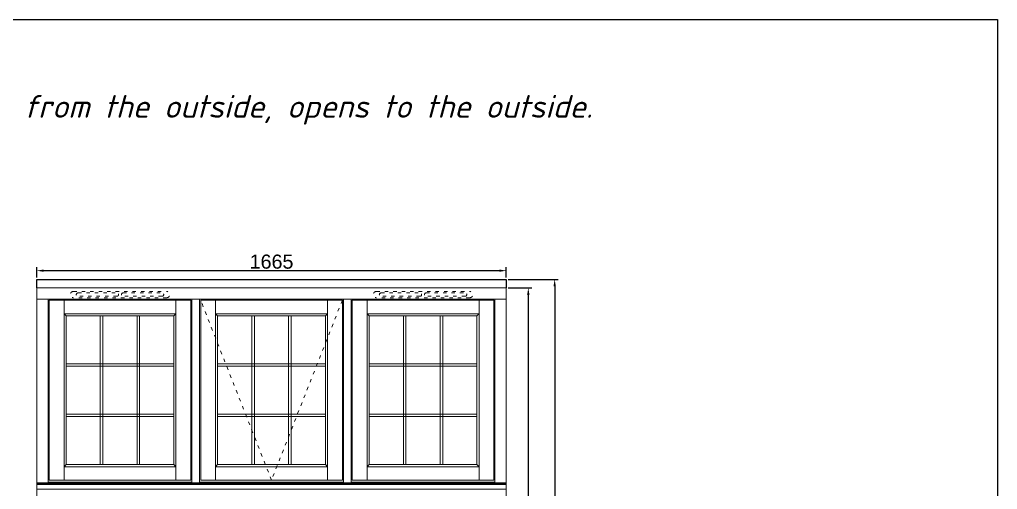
# Model space of a CAD drawing. Header units: millimetres. Extents: x 0 to 182016, y 11 to 3710.
# Drawn here: x 75247 to 78715, y 2045 to 3710 of the extents above; entities that cross this region are included whole.
import ezdxf

# ---------------------------------------------------------------- set-up
doc = ezdxf.new("R2010")
doc.units = ezdxf.units.MM
doc.linetypes.add('ACAD_ISO03W100', pattern=[30, 12, -18])
doc.styles.add('ROMANS', font='stylu.ttf', dxfattribs={"oblique": 15})
doc.styles.get("Standard").update_dxf_attribs({"font": 'arial.ttf'})
doc.dimstyles.new('Padidinti matmenys', dxfattribs={"dimscale": 10, "dimtxt": 5, "dimasz": 2.5, "dimexe": 1.25, "dimexo": 0.625, "dimtad": 1, "dimdec": 1, "dimtxsty": 'Standard', "dimcen": 2.5, "dimadec": 0, "dimazin": 0, "dimtfac": 1, "dimtdec": 1, "dimtmove": 0, "dimatfit": 3, "dimfxl": 1, "dimarcsym": 0})

# ---------------------------------------------------------------- blocks, each defined once
blk = doc.blocks.new('*D1747')
at = {"color": 0, "lineweight": -2, "transparency": 16777216}
for p, q in [((75308.2, 2795.7), (75308.2, 2832.9)), ((75333.2, 2820.4), (76948.2, 2820.4)), ((76973.2, 2795.7), (76973.2, 2832.9))]:
    blk.add_line(p, q, dxfattribs=at)
at = {"color": 0, "transparency": 16777216}
for points in [[(75333.2, 2824.5), (75333.2, 2816.2), (75308.2, 2820.4)], [(76948.2, 2824.5), (76948.2, 2816.2), (76973.2, 2820.4)]]:
    blk.add_solid(points, dxfattribs=at)
at = {"layer": 'Defpoints', "color": 0, "transparency": 16777216}
for p in [(76973.2, 2820.4), (75308.2, 2789.5), (76973.2, 2789.5)]:
    blk.add_point(p, dxfattribs=at)
at = {"color": 0, "lineweight": 5, "transparency": 16777216, "insert": (76140.7, 2852.1), "char_height": 50, "attachment_point": 5}
blk.add_mtext('1665', dxfattribs=at)
blk = doc.blocks.new('tv')
at = {"linetype": 'ACAD_ISO03W100', "lineweight": 5}
for p, q in [((29400.1, 41533.7), (29731.1, 41533.7)), ((29731.1, 41511.7), (29400.1, 41511.7))]:
    blk.add_line(p, q, dxfattribs=at)
for points in [[(29416.6, 41528.7), (29554.6, 41528.7, -1), (29554.6, 41516.7), (29416.6, 41516.7, -1)], [(29576.6, 41516.7, -1), (29576.6, 41528.7), (29714.6, 41528.7, -1), (29714.6, 41516.7)]]:
    blk.add_lwpolyline(points, format="xyb", close=True, dxfattribs=at)
for centre, start, end in [((29400.1, 41522.7), 90, 270), ((29731.1, 41522.7), 270, 90)]:
    blk.add_arc(centre, 11, start, end, dxfattribs=at)
blk = doc.blocks.new('*D2099')
at = {"color": 0, "lineweight": -2, "ltscale": 0.1, "transparency": 16777216}
for p, q in [((76979.4, 2759.5), (77063.8, 2759.5)), ((77051.3, 2734.5), (77051.3, 1074.4)), ((76979.4, 1049.4), (77063.8, 1049.4))]:
    blk.add_line(p, q, dxfattribs=at)
at = {"color": 0, "ltscale": 0.1, "transparency": 16777216}
for points in [[(77047.1, 2734.5), (77055.5, 2734.5), (77051.3, 2759.5)], [(77047.1, 1074.4), (77055.5, 1074.4), (77051.3, 1049.4)]]:
    blk.add_solid(points, dxfattribs=at)
at = {"layer": 'Defpoints', "color": 0, "ltscale": 0.1, "transparency": 16777216}
for p in [(76973.2, 2759.5), (76973.2, 1049.4), (77051.3, 1049.4)]:
    blk.add_point(p, dxfattribs=at)
at = {"color": 0, "ltscale": 0.1, "transparency": 16777216, "insert": (77019.5, 1904.4), "char_height": 50, "attachment_point": 5, "rotation": 90}
blk.add_mtext('1710', dxfattribs=at)
blk = doc.blocks.new('*D2100')
at = {"color": 0, "lineweight": -2, "ltscale": 0.1, "transparency": 16777216}
for p, q in [((76979.4, 2789.5), (77157.3, 2789.5)), ((77144.8, 2764.5), (77144.8, 1074.4)), ((76979.4, 1049.4), (77157.3, 1049.4))]:
    blk.add_line(p, q, dxfattribs=at)
at = {"color": 0, "ltscale": 0.1, "transparency": 16777216}
for points in [[(77140.6, 2764.5), (77148.9, 2764.5), (77144.8, 2789.5)], [(77140.6, 1074.4), (77148.9, 1074.4), (77144.8, 1049.4)]]:
    blk.add_solid(points, dxfattribs=at)
at = {"layer": 'Defpoints', "color": 0, "ltscale": 0.1, "transparency": 16777216}
for p in [(76973.2, 2789.5), (76973.2, 1049.4), (77144.8, 1049.4)]:
    blk.add_point(p, dxfattribs=at)
at = {"color": 0, "ltscale": 0.1, "transparency": 16777216, "insert": (77113, 1919.4), "char_height": 50, "attachment_point": 5, "rotation": 90}
blk.add_mtext('1740', dxfattribs=at)

msp = doc.modelspace()

# ---------------------------------------------------------------- linework, layer by layer
at = {"lineweight": 5}
for p, q in [((75308.1810298, 2759.4520644), (76973.1581825, 2759.4520644)), ((75308.1810298, 1049.4216153), (75308.1810298, 2759.4520644)), ((76973.1581825, 1049.4216153), (76973.1581825, 2759.4520644)), ((76973.1581825, 2719.4520641), (75308.1810298, 2719.4520641)), ((75348.1810306, 2068.4266087), (75348.1810306, 2719.4520641)), ((75854.4865936, 2715.4520641), (75352.1810306, 2715.4520641)), ((75352.1810306, 2078.2266087), (75352.1810306, 2715.4520641)), ((75404.8639359, 2078.2266087), (75404.8639359, 2715.4520641)), ((75801.8036879, 2078.2266087), (75801.8036879, 2715.4520641)), ((75854.4865936, 2078.2266087), (75854.4865936, 2715.4520641)), ((75858.4865937, 2068.4266087), (75858.4865937, 2719.4520641)), ((75885.4865937, 2068.4266087), (75885.4865937, 2719.4520641)), ((75889.4865933, 2715.4520641), (76391.7921571, 2715.4520641)), ((75889.4865937, 2078.2266087), (75889.4865937, 2715.4520641)), ((75942.1694994, 2078.2266087), (75942.1694994, 2715.4520641)), ((76339.1092514, 2078.2266087), (76339.1092514, 2715.4520641)), ((76391.7921571, 2078.2266087), (76391.7921571, 2715.4520641)), ((76395.7921571, 2068.4266087), (76395.7921571, 2719.4520641)), ((76422.7921571, 2068.4266087), (76422.7921571, 2719.4520641)), ((76426.7921571, 2078.2266087), (76426.7921571, 2715.4520641)), ((76426.7921571, 2715.4520641), (76929.0977202, 2715.4520641)), ((76479.4750628, 2078.2266087), (76479.4750628, 2715.4520641)), ((76876.4148149, 2078.2266087), (76876.4148149, 2715.4520641)), ((76929.0977202, 2078.2266087), (76929.0977202, 2715.4520641)), ((76933.0977202, 2068.4266087), (76933.0977202, 2719.4520641)), ((75801.8036879, 2667.7691584), (75404.8639359, 2667.7691584)), ((75412.1810302, 2660.4520641), (75404.8639359, 2667.7691584)), ((75794.4865936, 2660.4520641), (75412.1810302, 2660.4520641)), ((75412.1810302, 2133.2266087), (75412.1810302, 2660.4520641)), ((75533.6032524, 2133.2266087), (75533.6032524, 2660.4520641)), ((75542.6032524, 2133.2266087), (75542.6032524, 2660.4520641)), ((75664.0254746, 2133.2266087), (75664.0254746, 2660.4520641)), ((75673.0254746, 2133.2266087), (75673.0254746, 2660.4520641)), ((75794.4865936, 2660.4520641), (75801.8036879, 2667.7691584)), ((75794.4865936, 2133.2266087), (75794.4865936, 2660.4520641)), ((75942.1694993, 2667.7691584), (76339.1092514, 2667.7691584)), ((75949.4865937, 2660.4520641), (75942.1694994, 2667.7691584)), ((75949.4865937, 2660.4520641), (76331.7921571, 2660.4520641)), ((75949.4865937, 2133.2266087), (75949.4865937, 2660.4520641)), ((76070.9088159, 2133.2266087), (76070.9088159, 2660.4520641)), ((76079.9088159, 2133.2266087), (76079.9088159, 2660.4520641)), ((76201.3310381, 2133.2266087), (76201.3310381, 2660.4520641)), ((76210.3310381, 2133.2266087), (76210.3310381, 2660.4520641)), ((76331.7921571, 2660.4520641), (76339.1092514, 2667.7691584)), ((76331.7921571, 2133.2266087), (76331.7921571, 2660.4520641)), ((76486.7921571, 2660.4520641), (76479.4750628, 2667.7691584)), ((76479.4750628, 2667.7691584), (76876.4148149, 2667.7691584)), ((76486.7921571, 2133.2266087), (76486.7921571, 2660.4520641)), ((76486.7921571, 2660.4520641), (76869.0977205, 2660.4520641)), ((76608.2143793, 2133.2266087), (76608.2143793, 2660.4520641)), ((76617.2143793, 2133.2266087), (76617.2143793, 2660.4520641)), ((76738.6366016, 2133.2266087), (76738.6366016, 2660.4520641)), ((76747.6366016, 2133.2266087), (76747.6366016, 2660.4520641)), ((76869.0977205, 2660.4520641), (76876.4148149, 2667.7691584)), ((76869.0977205, 2133.2266087), (76869.0977205, 2660.4520641)), ((75412.1810302, 2490.6932753), (75794.4865936, 2490.6932753)), ((75412.1810302, 2481.6932753), (75794.4865936, 2481.6932753)), ((75949.4865937, 2490.6932753), (76331.7921571, 2490.6932753)), ((75949.4865937, 2481.6932753), (76331.7921571, 2481.6932753)), ((76486.7921571, 2490.6932753), (76869.0977205, 2490.6932753)), ((76486.7921571, 2481.6932753), (76869.0977205, 2481.6932753)), ((75412.1810302, 2311.959942), (75794.4865936, 2311.959942)), ((75412.1810302, 2302.959942), (75794.4865936, 2302.959942)), ((75949.4865937, 2311.959942), (76331.7921571, 2311.959942)), ((75949.4865937, 2302.959942), (76331.7921571, 2302.959942)), ((76486.7921571, 2311.959942), (76869.0977205, 2311.959942)), ((76486.7921571, 2302.959942), (76869.0977205, 2302.959942)), ((75412.1810302, 2133.2266087), (75404.8639359, 2125.1281825)), ((75801.8036879, 2125.1281825), (75404.8639359, 2125.1281825)), ((75794.4865936, 2133.2266087), (75412.1810302, 2133.2266087)), ((75794.4865936, 2133.2266087), (75801.8036879, 2125.1281825)), ((75942.1694993, 2125.1281825), (76339.1092514, 2125.1281825)), ((75949.4865937, 2133.2266087), (75942.1694994, 2125.1281825)), ((75949.4865937, 2133.2266087), (76331.7921571, 2133.2266087)), ((76331.7921571, 2133.2266087), (76339.1092514, 2125.1281825)), ((76486.7921571, 2133.2266087), (76479.4750628, 2125.1281825)), ((76479.4750628, 2125.1281825), (76876.4148149, 2125.1281825)), ((76486.7921571, 2133.2266087), (76869.0977205, 2133.2266087)), ((76869.0977205, 2133.2266087), (76876.4148149, 2125.1281825)), ((76973.1581825, 2068.4266087), (75308.1810298, 2068.4266087)), ((75308.1810298, 2065.8019488), (76973.1581825, 2065.8019488)), ((75308.1810298, 2062.5236613), (76973.1581825, 2062.5236613)), ((75308.1810298, 2046.4266087), (76973.1581825, 2046.4266087)), ((75858.4865937, 2070.7730324), (75348.1810306, 2070.7730324)), ((75854.4865936, 2078.2266087), (75352.1810306, 2078.2266087)), ((75885.4865933, 2070.7730324), (76395.7921571, 2070.7730324)), ((75889.4865933, 2078.2266087), (76391.7921571, 2078.2266087)), ((76422.7921571, 2070.7730324), (76933.0977202, 2070.7730324)), ((76426.7921571, 2078.2266087), (76929.0977202, 2078.2266087))]:
    msp.add_line(p, q, dxfattribs=at)
at = {"linetype": 'ACAD_ISO03W100', "lineweight": 5}
for p, q in [((76140.6393752, 2078.2266087), (75889.4865937, 2715.4520641)), ((76391.7921571, 2715.4520641), (76140.6393752, 2078.2266087))]:
    msp.add_line(p, q, dxfattribs=at)
msp.add_lwpolyline([(78714.8515202, 3710.4502728), (78714.8515202, 10.9108603), (73215.5361774, 10.9108603), (73215.5361774, 3710.4502728)], close=True)
at = {"ltscale": 0.1}
msp.add_lwpolyline([(75308.1810298, 2759.4520644), (75308.1810298, 2789.4520644), (76973.1581825, 2789.4520644), (76973.1581825, 2759.4520644)], dxfattribs=at)

# ---------------------------------------------------------------- block references
at = {"color": 1}
for p in [(46037.7509797, -38787.2307792), (47112.3621066, -38787.2307792)]:
    msp.add_blockref('tv', p, dxfattribs=at)

# ---------------------------------------------------------------- texts
at = {"lineweight": 0, "insert": (74861.7347177, 3443.1762634), "char_height": 80.838163663, "attachment_point": 1, "style": 'ROMANS'}
msp.add_mtext('{\\fISOCPEUR|b0|i0|c186|p34;Viewed from the outside, opens to the outside.}', dxfattribs=at)

# ---------------------------------------------------------------- dimensions: what is measured, and where the dimension line sits
at = {"color": 1, "lineweight": 5}
dim = msp.add_linear_dim(base=(76973.1581825, 2820.3548469), p1=(75308.1810298, 2789.4520644), p2=(76973.1581825, 2789.4520644), dimstyle='Padidinti matmenys', dxfattribs=at)
dim.commit()
dim.dimension.update_dxf_attribs({"geometry": '*D1747', "text_midpoint": (76140.6696062, 2820.3548469), "dimtype": 160})
at = {"color": 1, "ltscale": 0.1}
for base, p1, picture, middle in [((77144.7623734, 1049.4216153), (76973.1581825, 2789.4520644), '*D2100', (77112.9837241, 1919.4368398)), ((77051.2877167, 1049.4216153), (76973.1581825, 2759.4520644), '*D2099', (77019.5090673, 1904.4368398))]:
    dim = msp.add_linear_dim(base=base, p1=p1, p2=(76973.1581825, 1049.4216153), angle=90, dimstyle='Padidinti matmenys', dxfattribs=at)
    dim.commit()
    dim.dimension.update_dxf_attribs({"geometry": picture, "text_midpoint": middle})

doc.saveas('drawing.dxf')
